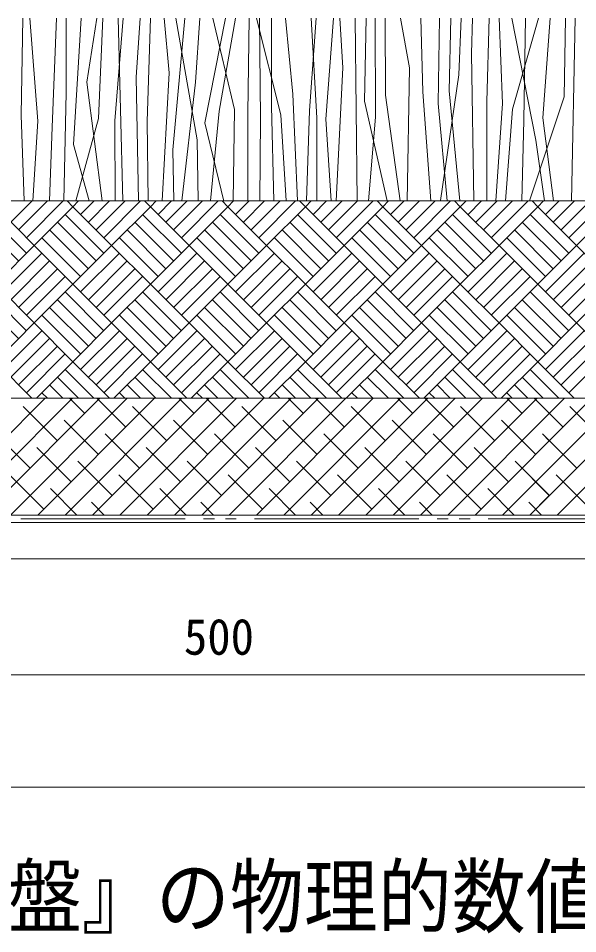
# Model space of a CAD drawing. Units: millimetres, scale not verified. Extents: x -1025 to 21313, y -14570 to 806.
# Drawn here: x 417.1 to 570.3, y -0.9 to 249.7 of the extents above; entities that cross this region are included whole.
import ezdxf
from ezdxf.enums import TextEntityAlignment as Align

# ---------------------------------------------------------------- set-up
doc = ezdxf.new("R2010")
doc.units = ezdxf.units.MM
doc.header["$LTSCALE"] = 5
doc.linetypes.add('DOUBLE_CHAIN2', pattern=[12.8, 9, -1, 0.6, -0.6, 0.6, -1])
for name, color, linetype, lineweight in [('1-0', 9, 'Continuous', 18), ('1-C_DIM', 4, 'Continuous', 18), ('F-0', 7, 'Continuous', 18)]:
    doc.layers.add(name, color=color, linetype=linetype, lineweight=lineweight)
doc.layers.add('E-D_TXT', color=7, linetype='Continuous')
doc.styles.add('ＭＳ ゴシック', font='')
doc.styles.get('ＭＳ ゴシック').set_extended_font_data('MS Gothic')

msp = doc.modelspace()

# ---------------------------------------------------------------- linework, layer by layer
at = {"layer": '1-0', "color": 3, "lineweight": 9}
for p, q in [((417.874, 223.225), (418.332, 249.696)), ((422.465, 221.574), (420.259, 249.696)), ((426.362, 219.871), (427.589, 249.696)), ((430.252, 229.361), (430.252, 249.696)), ((432.226, 215.151), (434.32, 249.696)), ((435.915, 232.192), (438.608, 249.696)), ((439.092, 222.303), (440.25, 249.696)), ((443.526, 221.588), (445.816, 249.696)), ((445.769, 199.696), (444.487, 249.696)), ((449.365, 233.608), (450.462, 249.696)), ((452.395, 221.445), (453.323, 249.696)), ((458.433, 234.811), (457.08, 249.696)), ((459.403, 213.721), (462.686, 249.696)), ((466.126, 216.438), (460.234, 249.696)), ((465.602, 232.204), (466.851, 249.696)), ((468.209, 221.125), (473.83, 249.696)), ((476.282, 224.734), (470.363, 249.696)), ((472.134, 224.305), (476.607, 249.696)), ((479.94, 223.731), (480.366, 249.696)), ((489.012, 223.304), (482.35, 249.696)), ((483.434, 222.303), (483.172, 249.696)), ((486.457, 225.687), (486.457, 249.696)), ((492.323, 228.945), (490.299, 249.696)), ((496.879, 224.448), (498.72, 249.696)), ((498.84, 222.428), (497.267, 249.696)), ((501.306, 222.09), (503.451, 249.696)), ((506.01, 236.114), (505.133, 249.696)), ((509.884, 199.696), (509.34, 249.696)), ((511.875, 226.99), (512.358, 249.696)), ((514.959, 222.697), (514.82, 249.696)), ((517.689, 228.613), (517.56, 249.696)), ((524.258, 236.114), (521.756, 249.696)), ((527.853, 229.524), (527.346, 249.696)), ((532.079, 226.338), (532.475, 249.696)), ((535.135, 229.827), (535.549, 249.696)), ((537.714, 234.226), (538.422, 249.696)), ((541.203, 240.025), (541.472, 249.696)), ((545.45, 226.945), (546.012, 249.696)), ((549.676, 226.338), (548.794, 249.696)), ((558.8, 216.326), (552.237, 249.696)), ((552.428, 224.821), (559.596, 249.696)), ((555.541, 221.776), (555.999, 249.696)), ((560.755, 222.428), (562.738, 249.696)), ((566.537, 228.158), (566.933, 249.696)), ((568.604, 199.696), (569.635, 249.696)), ((541.843, 199.696), (541.203, 240.025)), ((504.189, 199.696), (506.01, 236.114)), ((523.606, 199.617), (524.258, 236.114)), ((450.043, 199.696), (449.365, 233.608)), ((456.482, 199.696), (458.433, 234.811)), ((532.707, 199.79), (537.714, 234.226)), ((440.063, 199.696), (435.915, 232.192)), ((461.922, 199.696), (465.602, 232.204)), ((429.592, 199.696), (430.252, 229.361)), ((493.568, 199.696), (492.323, 228.945)), ((521.693, 199.696), (517.689, 228.613)), ((530.09, 199.696), (527.853, 229.524)), ((538.041, 199.696), (535.135, 229.827)), ((557.101, 199.696), (566.537, 228.158)), ((487.091, 199.696), (486.457, 225.687)), ((518.078, 199.696), (511.875, 226.99)), ((534.501, 199.696), (532.079, 226.338)), ((545.45, 199.639), (545.45, 226.945)), ((547.859, 199.696), (549.676, 226.338)), ((418.745, 199.696), (417.874, 223.225)), ((469.729, 199.696), (472.134, 224.305)), ((475.999, 199.696), (476.282, 224.734)), ((479.94, 199.696), (479.94, 223.731)), ((490.442, 199.703), (489.012, 223.304)), ((496.021, 199.703), (496.879, 224.448)), ((550.473, 199.696), (552.428, 224.821)), ((421.139, 199.696), (422.465, 221.574)), ((432.914, 199.696), (439.092, 222.303)), ((443.667, 199.696), (443.526, 221.588)), ((452.679, 199.696), (452.395, 221.445)), ((473.423, 199.617), (468.209, 221.125)), ((483.293, 199.696), (483.434, 222.303)), ((498.84, 199.696), (498.84, 222.428)), ((502.789, 199.696), (501.306, 222.09)), ((512.986, 199.639), (514.959, 222.697)), ((554.945, 199.696), (555.541, 221.776)), ((563.67, 199.696), (560.755, 222.428)), ((425.666, 199.696), (426.362, 219.871)), ((466.412, 199.703), (466.126, 216.438)), ((561.241, 199.696), (558.8, 216.326)), ((436.527, 199.696), (432.226, 215.151)), ((459.676, 199.696), (459.403, 213.721))]:
    msp.add_line(p, q, dxfattribs=at)
at = {"layer": '1-0', "color": 7}
for p, q in [((721.809, 199.696), (106.547, 199.696)), ((106.547, 111.696), (853.52, 111.696)), ((106.547, 101.696), (853.52, 101.696))]:
    msp.add_line(p, q, dxfattribs=at)
at = {"layer": '1-0'}
for p, q in [((410.86, 198.122), (421.466, 187.516)), ((415.102, 193.88), (420.919, 199.696)), ((417.224, 191.759), (425.161, 199.696)), ((419.345, 189.637), (429.404, 199.696)), ((421.466, 187.516), (432.073, 198.122)), ((432.073, 198.122), (430.499, 199.696)), ((432.073, 198.122), (433.647, 199.696)), ((432.073, 198.122), (442.68, 187.516)), ((434.194, 196.001), (437.889, 199.696)), ((436.316, 193.88), (442.132, 199.696)), ((438.437, 191.759), (446.375, 199.696)), ((440.558, 189.637), (450.617, 199.696)), ((442.68, 187.516), (453.286, 198.122)), ((453.286, 198.122), (451.713, 199.696)), ((453.286, 198.122), (454.86, 199.696)), ((453.286, 198.122), (463.893, 187.516)), ((455.408, 196.001), (459.102, 199.696)), ((457.529, 193.88), (463.345, 199.696)), ((459.65, 191.759), (467.588, 199.696)), ((461.771, 189.637), (471.83, 199.696)), ((463.893, 187.516), (474.499, 198.122)), ((474.499, 198.122), (472.926, 199.696)), ((474.499, 198.122), (476.073, 199.696)), ((474.499, 198.122), (485.106, 187.516)), ((476.621, 196.001), (480.316, 199.696)), ((478.742, 193.88), (484.558, 199.696)), ((480.863, 191.759), (488.801, 199.696)), ((482.985, 189.637), (493.044, 199.696)), ((485.106, 187.516), (495.713, 198.122)), ((495.713, 198.122), (494.139, 199.696)), ((495.713, 198.122), (497.286, 199.696)), ((495.713, 198.122), (506.319, 187.516)), ((497.834, 196.001), (501.529, 199.696)), ((499.955, 193.88), (505.771, 199.696)), ((502.077, 191.759), (510.014, 199.696)), ((504.198, 189.637), (514.257, 199.696)), ((506.319, 187.516), (516.926, 198.122)), ((516.926, 198.122), (515.352, 199.696)), ((516.926, 198.122), (518.499, 199.696)), ((516.926, 198.122), (527.532, 187.516)), ((519.047, 196.001), (522.742, 199.696)), ((521.168, 193.88), (526.985, 199.696)), ((523.29, 191.759), (531.227, 199.696)), ((525.411, 189.637), (535.47, 199.696)), ((527.532, 187.516), (538.139, 198.122)), ((538.139, 198.122), (536.565, 199.696)), ((538.139, 198.122), (539.713, 199.696)), ((538.139, 198.122), (548.746, 187.516)), ((540.26, 196.001), (543.955, 199.696)), ((542.382, 193.88), (548.198, 199.696)), ((544.503, 191.759), (552.441, 199.696)), ((546.624, 189.637), (556.683, 199.696)), ((548.746, 187.516), (559.352, 198.122)), ((559.352, 198.122), (557.779, 199.696)), ((559.352, 198.122), (560.926, 199.696)), ((559.352, 198.122), (569.959, 187.516)), ((561.474, 196.001), (565.168, 199.696)), ((563.595, 193.88), (569.411, 199.696)), ((565.716, 191.759), (573.654, 199.696)), ((567.837, 189.637), (577.896, 199.696)), ((569.959, 187.516), (580.565, 198.122)), ((419.345, 185.395), (408.738, 196.001)), ((440.558, 185.395), (429.952, 196.001)), ((461.771, 185.395), (451.165, 196.001)), ((482.985, 185.395), (472.378, 196.001)), ((504.198, 185.395), (493.591, 196.001)), ((525.411, 185.395), (514.804, 196.001)), ((546.624, 185.395), (536.018, 196.001)), ((567.837, 185.395), (557.231, 196.001)), ((417.224, 183.273), (406.617, 193.88)), ((438.437, 183.273), (427.83, 193.88)), ((459.65, 183.273), (449.044, 193.88)), ((480.863, 183.273), (470.257, 193.88)), ((502.077, 183.273), (491.47, 193.88)), ((523.29, 183.273), (512.683, 193.88)), ((544.503, 183.273), (533.896, 193.88)), ((565.716, 183.273), (555.11, 193.88)), ((436.316, 181.152), (425.709, 191.759)), ((457.529, 181.152), (446.922, 191.759)), ((478.742, 181.152), (468.135, 191.759)), ((499.955, 181.152), (489.349, 191.759)), ((521.168, 181.152), (510.562, 191.759)), ((542.382, 181.152), (531.775, 191.759)), ((563.595, 181.152), (552.988, 191.759)), ((434.194, 179.031), (423.588, 189.637)), ((455.408, 179.031), (444.801, 189.637)), ((476.621, 179.031), (466.014, 189.637)), ((497.834, 179.031), (487.227, 189.637)), ((519.047, 179.031), (508.441, 189.637)), ((540.26, 179.031), (529.654, 189.637)), ((561.474, 179.031), (550.867, 189.637)), ((410.86, 176.909), (421.466, 187.516)), ((432.073, 176.909), (421.466, 187.516)), ((432.073, 176.909), (442.68, 187.516)), ((453.286, 176.909), (442.68, 187.516)), ((453.286, 176.909), (463.893, 187.516)), ((474.499, 176.909), (463.893, 187.516)), ((474.499, 176.909), (485.106, 187.516)), ((495.713, 176.909), (485.106, 187.516)), ((495.713, 176.909), (506.319, 187.516)), ((516.926, 176.909), (506.319, 187.516)), ((516.926, 176.909), (527.532, 187.516)), ((538.139, 176.909), (527.532, 187.516)), ((538.139, 176.909), (548.746, 187.516)), ((559.352, 176.909), (548.746, 187.516)), ((559.352, 176.909), (569.959, 187.516)), ((580.565, 176.909), (569.959, 187.516)), ((412.981, 174.788), (423.588, 185.395)), ((415.102, 172.667), (425.709, 183.273)), ((434.194, 174.788), (444.801, 185.395)), ((436.316, 172.667), (446.922, 183.273)), ((455.408, 174.788), (466.014, 185.395)), ((457.529, 172.667), (468.135, 183.273)), ((476.621, 174.788), (487.227, 185.395)), ((478.742, 172.667), (489.349, 183.273)), ((497.834, 174.788), (508.441, 185.395)), ((499.955, 172.667), (510.562, 183.273)), ((519.047, 174.788), (529.654, 185.395)), ((521.168, 172.667), (531.775, 183.273)), ((540.26, 174.788), (550.867, 185.395)), ((542.382, 172.667), (552.988, 183.273)), ((561.474, 174.788), (572.08, 185.395)), ((563.595, 172.667), (574.201, 183.273)), ((417.224, 170.545), (427.83, 181.152)), ((438.437, 170.545), (449.044, 181.152)), ((459.65, 170.545), (470.257, 181.152)), ((480.863, 170.545), (491.47, 181.152)), ((502.077, 170.545), (512.683, 181.152)), ((523.29, 170.545), (533.896, 181.152)), ((544.503, 170.545), (555.11, 181.152)), ((565.716, 170.545), (576.323, 181.152)), ((419.345, 168.424), (429.952, 179.031)), ((440.558, 168.424), (451.165, 179.031)), ((461.771, 168.424), (472.378, 179.031)), ((482.985, 168.424), (493.591, 179.031)), ((504.198, 168.424), (514.804, 179.031)), ((525.411, 168.424), (536.018, 179.031)), ((546.624, 168.424), (557.231, 179.031)), ((567.837, 168.424), (578.444, 179.031)), ((410.86, 176.909), (421.466, 166.303)), ((421.466, 166.303), (432.073, 176.909)), ((432.073, 176.909), (442.68, 166.303)), ((442.68, 166.303), (453.286, 176.909)), ((453.286, 176.909), (463.893, 166.303)), ((463.893, 166.303), (474.499, 176.909)), ((474.499, 176.909), (485.106, 166.303)), ((485.106, 166.303), (495.713, 176.909)), ((495.713, 176.909), (506.319, 166.303)), ((506.319, 166.303), (516.926, 176.909)), ((516.926, 176.909), (527.532, 166.303)), ((527.532, 166.303), (538.139, 176.909)), ((538.139, 176.909), (548.746, 166.303)), ((548.746, 166.303), (559.352, 176.909)), ((559.352, 176.909), (569.959, 166.303)), ((569.959, 166.303), (580.565, 176.909)), ((419.345, 164.181), (408.738, 174.788)), ((440.558, 164.181), (429.952, 174.788)), ((461.771, 164.181), (451.165, 174.788)), ((482.985, 164.181), (472.378, 174.788)), ((504.198, 164.181), (493.591, 174.788)), ((525.411, 164.181), (514.804, 174.788)), ((546.624, 164.181), (536.018, 174.788)), ((567.837, 164.181), (557.231, 174.788)), ((417.224, 162.06), (406.617, 172.667)), ((436.316, 159.939), (425.709, 170.545)), ((438.437, 162.06), (427.83, 172.667)), ((457.529, 159.939), (446.922, 170.545)), ((459.65, 162.06), (449.044, 172.667)), ((478.742, 159.939), (468.135, 170.545)), ((480.863, 162.06), (470.257, 172.667)), ((499.955, 159.939), (489.349, 170.545)), ((502.077, 162.06), (491.47, 172.667)), ((521.168, 159.939), (510.562, 170.545)), ((523.29, 162.06), (512.683, 172.667)), ((542.382, 159.939), (531.775, 170.545)), ((544.503, 162.06), (533.896, 172.667)), ((563.595, 159.939), (552.988, 170.545)), ((565.716, 162.06), (555.11, 172.667)), ((434.194, 157.817), (423.588, 168.424)), ((455.408, 157.817), (444.801, 168.424)), ((476.621, 157.817), (466.014, 168.424)), ((497.834, 157.817), (487.227, 168.424)), ((519.047, 157.817), (508.441, 168.424)), ((540.26, 157.817), (529.654, 168.424)), ((561.474, 157.817), (550.867, 168.424)), ((420.86, 145.696), (400.253, 166.303)), ((410.86, 155.696), (421.466, 166.303)), ((432.073, 155.696), (421.466, 166.303)), ((432.073, 155.696), (442.68, 166.303)), ((453.286, 155.696), (442.68, 166.303)), ((453.286, 155.696), (463.893, 166.303)), ((474.499, 155.696), (463.893, 166.303)), ((474.499, 155.696), (485.106, 166.303)), ((495.713, 155.696), (485.106, 166.303)), ((495.713, 155.696), (506.319, 166.303)), ((516.926, 155.696), (506.319, 166.303)), ((516.926, 155.696), (527.532, 166.303)), ((538.139, 155.696), (527.532, 166.303)), ((538.139, 155.696), (548.746, 166.303)), ((559.352, 155.696), (548.746, 166.303)), ((559.352, 155.696), (569.959, 166.303)), ((580.565, 155.696), (569.959, 166.303)), ((412.981, 153.575), (423.588, 164.181)), ((444.801, 164.181), (434.194, 153.575)), ((466.014, 164.181), (455.408, 153.575)), ((487.227, 164.181), (476.621, 153.575)), ((508.441, 164.181), (497.834, 153.575)), ((529.654, 164.181), (519.047, 153.575)), ((550.867, 164.181), (540.26, 153.575)), ((572.08, 164.181), (561.474, 153.575)), ((425.709, 162.06), (415.102, 151.453)), ((446.922, 162.06), (436.316, 151.453)), ((468.135, 162.06), (457.529, 151.453)), ((489.349, 162.06), (478.742, 151.453)), ((510.562, 162.06), (499.955, 151.453)), ((531.775, 162.06), (521.168, 151.453)), ((552.988, 162.06), (542.382, 151.453)), ((574.201, 162.06), (563.595, 151.453)), ((427.83, 159.939), (417.224, 149.332)), ((449.044, 159.939), (438.437, 149.332)), ((470.257, 159.939), (459.65, 149.332)), ((491.47, 159.939), (480.863, 149.332)), ((512.683, 159.939), (502.077, 149.332)), ((533.896, 159.939), (523.29, 149.332)), ((555.11, 159.939), (544.503, 149.332)), ((576.323, 159.939), (565.716, 149.332)), ((429.952, 157.817), (419.345, 147.211)), ((432.073, 155.696), (422.073, 145.696)), ((442.073, 145.696), (432.073, 155.696)), ((451.165, 157.817), (440.558, 147.211)), ((453.286, 155.696), (443.286, 145.696)), ((463.286, 145.696), (453.286, 155.696)), ((472.378, 157.817), (461.771, 147.211)), ((474.499, 155.696), (464.499, 145.696)), ((484.499, 145.696), (474.499, 155.696)), ((493.591, 157.817), (482.985, 147.211)), ((495.713, 155.696), (485.713, 145.696)), ((505.713, 145.696), (495.713, 155.696)), ((514.804, 157.817), (504.198, 147.211)), ((516.926, 155.696), (506.926, 145.696)), ((526.926, 145.696), (516.926, 155.696)), ((536.018, 157.817), (525.411, 147.211)), ((538.139, 155.696), (528.139, 145.696)), ((548.139, 145.696), (538.139, 155.696)), ((557.231, 157.817), (546.624, 147.211)), ((559.352, 155.696), (549.352, 145.696)), ((569.352, 145.696), (559.352, 155.696)), ((578.444, 157.817), (567.837, 147.211)), ((429.952, 153.575), (437.83, 145.696)), ((451.165, 153.575), (459.044, 145.696)), ((472.378, 153.575), (480.257, 145.696)), ((493.591, 153.575), (501.47, 145.696)), ((514.804, 153.575), (522.683, 145.696)), ((536.018, 153.575), (543.896, 145.696)), ((557.231, 153.575), (565.11, 145.696)), ((427.83, 151.453), (433.588, 145.696)), ((449.044, 151.453), (454.801, 145.696)), ((470.257, 151.453), (476.014, 145.696)), ((491.47, 151.453), (497.227, 145.696)), ((512.683, 151.453), (518.441, 145.696)), ((533.896, 151.453), (539.654, 145.696)), ((555.11, 151.453), (560.867, 145.696)), ((425.709, 149.332), (429.345, 145.696)), ((446.922, 149.332), (450.558, 145.696)), ((468.135, 149.332), (471.771, 145.696)), ((489.349, 149.332), (492.985, 145.696)), ((510.562, 149.332), (514.198, 145.696)), ((531.775, 149.332), (535.411, 145.696)), ((552.988, 149.332), (556.624, 145.696)), ((423.588, 147.211), (425.102, 145.696)), ((444.801, 147.211), (446.316, 145.696)), ((466.014, 147.211), (467.529, 145.696)), ((487.227, 147.211), (488.742, 145.696)), ((508.441, 147.211), (509.955, 145.696)), ((529.654, 147.211), (531.168, 145.696)), ((550.867, 147.211), (552.382, 145.696))]:
    msp.add_line(p, q, dxfattribs=at)
at = {"layer": '1-0', "color": 2}
for p, q in [((106.547, 145.696), (721.844, 145.696)), ((106.547, 113.661), (721.844, 113.661))]:
    msp.add_line(p, q, dxfattribs=at)
at = {"layer": '1-0', "color": 3}
for p, q in [((392.51, 113.696), (424.51, 145.696)), ((399.993, 113.696), (431.993, 145.696)), ((407.477, 113.696), (439.477, 145.696)), ((414.961, 113.696), (446.96, 145.696)), ((422.444, 113.696), (454.444, 145.696)), ((429.927, 113.696), (461.927, 145.696)), ((435.301, 141.52), (431.124, 145.696)), ((435.3, 141.52), (431.124, 145.696)), ((437.411, 113.696), (469.41, 145.696)), ((437.411, 113.696), (469.411, 145.696)), ((446.526, 137.778), (438.608, 145.696)), ((446.526, 137.778), (438.608, 145.696)), ((444.894, 113.696), (476.894, 145.696)), ((444.895, 113.696), (476.894, 145.696)), ((452.378, 113.696), (484.378, 145.696)), ((452.378, 113.696), (484.378, 145.696)), ((459.861, 113.696), (491.861, 145.696)), ((459.862, 113.696), (491.861, 145.696)), ((465.235, 141.52), (461.058, 145.696)), ((465.234, 141.52), (461.058, 145.696)), ((467.345, 113.696), (499.345, 145.696)), ((467.345, 113.696), (499.345, 145.696)), ((476.46, 137.778), (468.542, 145.696)), ((476.46, 137.778), (468.542, 145.696)), ((474.829, 113.696), (506.828, 145.696)), ((474.829, 113.696), (506.828, 145.696)), ((482.312, 113.696), (514.312, 145.696)), ((482.312, 113.696), (514.312, 145.696)), ((489.796, 113.696), (521.795, 145.696)), ((495.169, 141.52), (490.992, 145.696)), ((495.169, 141.52), (490.992, 145.696)), ((497.279, 113.696), (529.279, 145.696)), ((506.394, 137.778), (498.476, 145.696)), ((506.394, 137.778), (498.476, 145.696)), ((504.763, 113.696), (536.762, 145.696)), ((512.246, 113.696), (544.246, 145.696)), ((519.73, 113.696), (551.73, 145.696)), ((525.103, 141.52), (520.926, 145.696)), ((525.103, 141.52), (520.927, 145.696)), ((527.213, 113.696), (559.213, 145.696)), ((536.328, 137.778), (528.41, 145.696)), ((536.328, 137.778), (528.41, 145.696)), ((534.697, 113.696), (566.696, 145.696)), ((542.18, 113.696), (574.18, 145.696)), ((549.664, 113.696), (581.664, 145.696)), ((555.037, 141.52), (550.86, 145.696)), ((555.037, 141.52), (550.861, 145.696)), ((557.147, 113.696), (589.147, 145.696)), ((566.262, 137.778), (558.344, 145.696)), ((564.631, 113.696), (596.631, 145.696)), ((427.817, 134.037), (418.463, 143.391)), ((457.751, 134.037), (448.396, 143.391)), ((457.751, 134.037), (448.397, 143.391)), ((487.685, 134.037), (478.331, 143.391)), ((487.685, 134.037), (478.331, 143.391)), ((517.619, 134.037), (508.265, 143.391)), ((517.619, 134.037), (508.265, 143.391)), ((547.554, 134.037), (538.199, 143.391)), ((547.553, 134.037), (538.199, 143.391)), ((577.487, 134.037), (568.133, 143.391)), ((439.042, 130.295), (429.688, 139.649)), ((439.042, 130.295), (429.688, 139.649)), ((468.976, 130.295), (459.622, 139.649)), ((468.976, 130.295), (459.622, 139.649)), ((498.911, 130.295), (489.556, 139.649)), ((498.91, 130.295), (489.556, 139.649)), ((528.845, 130.295), (519.49, 139.649)), ((528.844, 130.295), (519.49, 139.649)), ((558.779, 130.295), (549.424, 139.649)), ((558.779, 130.295), (549.425, 139.649)), ((420.333, 126.553), (410.979, 135.907)), ((450.268, 126.553), (440.913, 135.907)), ((450.267, 126.553), (440.913, 135.907)), ((480.202, 126.553), (470.847, 135.907)), ((480.201, 126.553), (470.847, 135.907)), ((510.136, 126.553), (500.781, 135.907)), ((510.136, 126.553), (500.782, 135.907)), ((540.07, 126.553), (530.715, 135.907)), ((540.07, 126.553), (530.716, 135.907)), ((562.408, 134.149), (560.65, 135.907)), ((570.004, 126.553), (560.65, 135.907)), ((431.559, 122.811), (422.204, 132.166)), ((461.493, 122.811), (452.138, 132.166)), ((461.493, 122.811), (452.139, 132.166)), ((491.427, 122.811), (482.072, 132.166)), ((491.427, 122.811), (482.073, 132.166)), ((521.361, 122.811), (512.007, 132.166)), ((521.361, 122.811), (512.007, 132.166)), ((551.295, 122.811), (541.941, 132.166)), ((551.295, 122.811), (541.941, 132.166)), ((442.784, 119.069), (433.429, 128.424)), ((442.784, 119.069), (433.43, 128.424)), ((472.718, 119.069), (463.364, 128.424)), ((472.718, 119.069), (463.364, 128.424)), ((502.652, 119.069), (493.298, 128.424)), ((502.652, 119.069), (493.298, 128.424)), ((532.587, 119.069), (523.232, 128.424)), ((532.586, 119.069), (523.232, 128.424)), ((562.408, 119.182), (553.166, 128.424)), ((562.52, 119.069), (553.166, 128.424)), ((424.075, 115.328), (414.721, 124.682)), ((454.009, 115.328), (444.655, 124.682)), ((454.009, 115.328), (444.655, 124.682)), ((483.944, 115.328), (474.589, 124.682)), ((483.943, 115.328), (474.589, 124.682)), ((513.878, 115.328), (504.523, 124.682)), ((513.877, 115.328), (504.523, 124.682)), ((543.812, 115.328), (534.457, 124.682)), ((543.812, 115.328), (534.457, 124.682)), ((573.746, 115.328), (564.391, 124.682)), ((433.19, 113.696), (425.946, 120.94)), ((433.19, 113.696), (425.946, 120.94)), ((463.124, 113.696), (455.88, 120.94)), ((463.124, 113.696), (455.88, 120.94)), ((493.058, 113.696), (485.814, 120.94)), ((493.058, 113.696), (485.814, 120.94)), ((522.992, 113.696), (515.748, 120.94)), ((522.992, 113.696), (515.749, 120.94)), ((552.926, 113.696), (545.682, 120.94)), ((552.927, 113.696), (545.683, 120.94)), ((557.148, 113.696), (562.408, 118.956)), ((440.674, 113.696), (437.171, 117.199)), ((440.673, 113.696), (437.171, 117.199)), ((470.607, 113.696), (467.105, 117.199)), ((470.608, 113.696), (467.106, 117.199)), ((500.542, 113.696), (497.039, 117.199)), ((500.542, 113.696), (497.04, 117.199)), ((530.476, 113.696), (526.974, 117.199)), ((530.476, 113.696), (526.974, 117.199)), ((560.41, 113.696), (556.908, 117.199)), ((560.41, 113.696), (556.908, 117.199))]:
    msp.add_line(p, q, dxfattribs=at)
at = {"layer": '1-0', "color": 7, "linetype": 'DOUBLE_CHAIN2'}
msp.add_line((782.809, 112.696), (106.547, 112.696), dxfattribs=at)
at = {"layer": '1-C_DIM'}
msp.add_line((721.844, 70.002), (221.844, 70.002), dxfattribs=at)
at = {"layer": 'F-0', "color": 4, "lineweight": 9}
msp.add_line((9.44, 39.259), (1014.44, 39.259), dxfattribs=at)

# ---------------------------------------------------------------- texts
at = {"layer": '1-C_DIM', "color": 7, "style": 'ＭＳ ゴシック', "width": 0.95}
msp.add_text('500', height=9.897, dxfattribs=at).set_placement((462.469, 72.502), align=Align.BOTTOM_LEFT)
at = {"layer": 'E-D_TXT', "style": 'ＭＳ ゴシック', "width": 0.9}
msp.add_text('保水セラミックスパネル『グリーンビズ基盤』の物理的数値', height=16.5, dxfattribs=at).set_placement((29.427, -3.9), align=Align.BOTTOM_LEFT)

doc.saveas('drawing.dxf')
